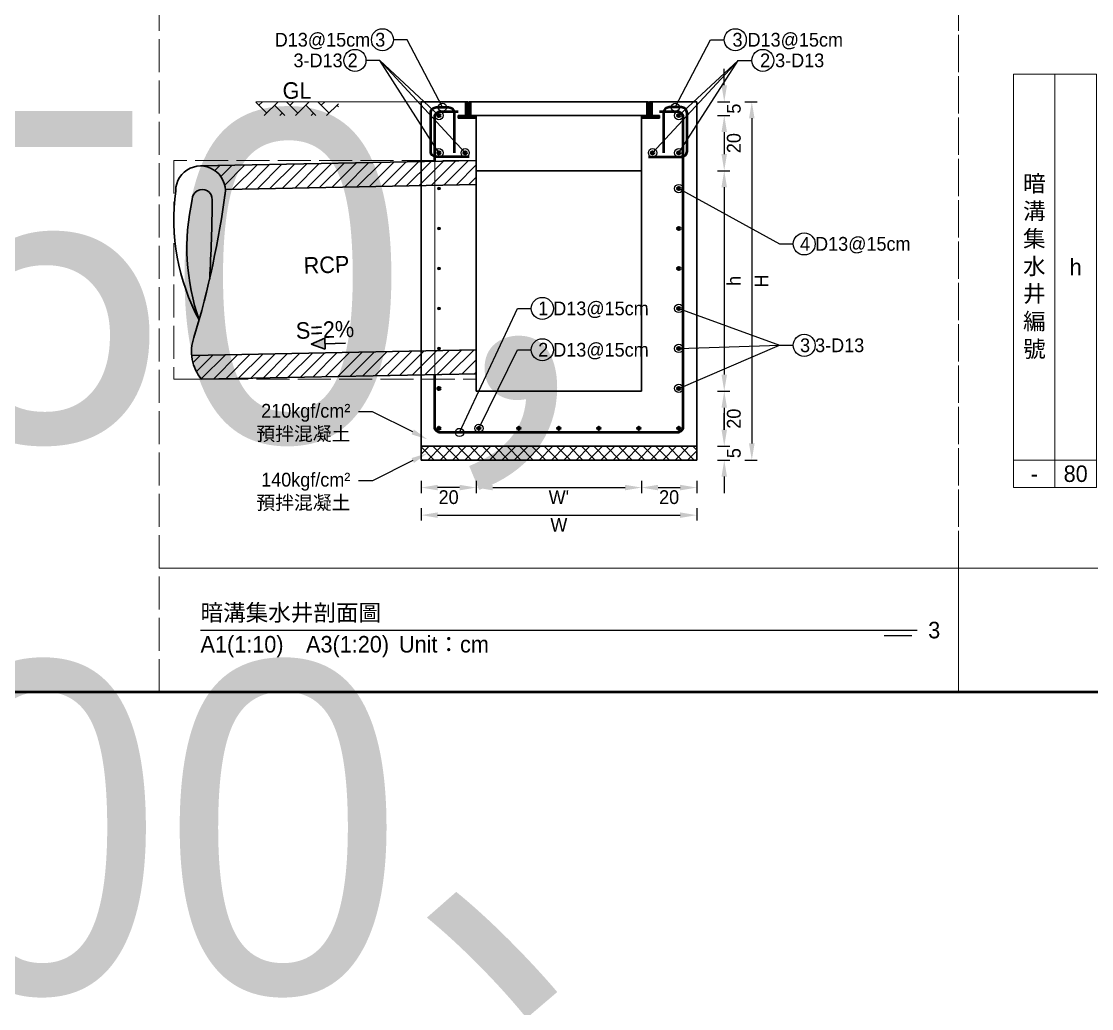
# Model space of a CAD drawing. Extents: x -7340 to 3675, y -3342 to 777.
# Drawn here: x -5630 to -5241.7, y -621.8 to -263.6 of the extents above; entities that cross this region are included whole.
import ezdxf
from ezdxf import colors
from ezdxf.entities.mleader import LeaderData, LeaderLine
from ezdxf.math import Vec2, Vec3

# ---------------------------------------------------------------- set-up
doc = ezdxf.new("R2010")
doc.units = 0
doc.header["$MEASUREMENT"] = 0
doc.linetypes.add('ACAD_ISO02W100', pattern=[15, 12, -3])
for name, color, linetype, lineweight in [('一、1.基本-圖框', 7, 'Continuous', 20), ('一、3.基本-變更', 1, 'Continuous', 50), ('二、1.繪圖-既有設施', 8, 'Continuous', 20), ('二、2.繪圖-施作項目', 181, 'Continuous', 30), ('二、3.繪圖-排水流向', 170, 'Continuous', 30), ('二、4.繪圖-設計鋪面', 40, 'Continuous', 20), ('二、5.繪圖-鋼筋', 60, 'Continuous', 50), ('二、6.繪圖-其他施作項目', 35, 'Continuous', 30)]:
    doc.layers.add(name, color=color, linetype=linetype, lineweight=lineweight)
doc.layers.add('一、4.基本-隱藏', color=9, linetype='ACAD_ISO02W100', lineweight=20, plot=False)
doc.layers.add('三、1.文字-說明文字', color=2, linetype='Continuous')
doc.layers.add('三、3.文字-註解文字', color=2, linetype='Continuous')
doc.styles.add('次圖名(詳圖)', font='MS PGothic.ttf', dxfattribs={"height": 6})
doc.styles.add('註解文字(詳圖)', font='MS PGothic.ttf', dxfattribs={"height": 5})
doc.dimstyles.new('註解文字(詳圖)', dxfattribs={"dimtxt": 5, "dimasz": 6, "dimexe": 2, "dimexo": 5, "dimgap": 1, "dimtad": 2, "dimzin": 0, "dimdsep": 46, "dimtxsty": '註解文字(詳圖)', "dimcen": 0.1, "dimclrd": 144, "dimclre": 144, "dimclrt": 256, "dimadec": 0, "dimazin": 0, "dimtfac": 1, "dimtofl": 0, "dimtmove": 0, "dimatfit": 3, "dimfxlon": 1, "dimtolj": 1, "dimtzin": 0, "dimlwd": -1, "dimlwe": -1, "dimarcsym": 1})

# ---------------------------------------------------------------- blocks, each defined once
blk = doc.blocks.new('_Small')
at = {"color": 0, "linetype": 'ByBlock', "lineweight": -2}
blk.add_circle((0, 0), 0.25, dxfattribs=at)
blk = doc.blocks.new('*D408')
at = {"layer": 'Defpoints', "color": 0, "transparency": 16777216}
for p in [(-5485, -297.75), (-5465, -297.75), (-5485, -432.75)]:
    blk.add_point(p, dxfattribs=at)
at = {"layer": '三、3.文字-註解文字', "color": 144, "transparency": 16777216}
for p, q in [((-5485, -430.25), (-5485, -434.75)), ((-5465, -430.25), (-5465, -434.75)), ((-5471, -432.75), (-5479, -432.75))]:
    blk.add_line(p, q, dxfattribs=at)
for points in [[(-5479, -431.75), (-5479, -433.75), (-5485, -432.75)], [(-5471, -431.75), (-5471, -433.75), (-5465, -432.75)]]:
    blk.add_solid(points, dxfattribs=at)
at = {"layer": '三、3.文字-註解文字', "transparency": 16777216, "insert": (-5475, -436.25), "char_height": 5, "attachment_point": 5, "style": '註解文字(詳圖)'}
blk.add_mtext('\\A1;20', dxfattribs=at)
blk = doc.blocks.new('*D409')
at = {"layer": 'Defpoints', "color": 0, "transparency": 16777216}
for p in [(-5465, -297.75), (-5405, -297.75), (-5405, -432.75)]:
    blk.add_point(p, dxfattribs=at)
at = {"layer": '三、3.文字-註解文字', "color": 144, "transparency": 16777216}
for p, q in [((-5465, -430.25), (-5465, -434.75)), ((-5405, -430.25), (-5405, -434.75)), ((-5459, -432.75), (-5411, -432.75))]:
    blk.add_line(p, q, dxfattribs=at)
for points in [[(-5459, -431.75), (-5459, -433.75), (-5465, -432.75)], [(-5411, -431.75), (-5411, -433.75), (-5405, -432.75)]]:
    blk.add_solid(points, dxfattribs=at)
at = {"layer": '三、3.文字-註解文字', "transparency": 16777216, "insert": (-5435, -436.25), "char_height": 5, "attachment_point": 5, "style": '註解文字(詳圖)'}
blk.add_mtext("\\A1;W'", dxfattribs=at)
blk = doc.blocks.new('*D410')
at = {"layer": 'Defpoints', "color": 0, "transparency": 16777216}
for p in [(-5405, -297.75), (-5385, -297.75), (-5385, -432.75)]:
    blk.add_point(p, dxfattribs=at)
at = {"layer": '三、3.文字-註解文字', "color": 144, "transparency": 16777216}
for p, q in [((-5405, -430.25), (-5405, -434.75)), ((-5385, -430.25), (-5385, -434.75)), ((-5399, -432.75), (-5391, -432.75))]:
    blk.add_line(p, q, dxfattribs=at)
for points in [[(-5399, -431.75), (-5399, -433.75), (-5405, -432.75)], [(-5391, -431.75), (-5391, -433.75), (-5385, -432.75)]]:
    blk.add_solid(points, dxfattribs=at)
at = {"layer": '三、3.文字-註解文字', "transparency": 16777216, "insert": (-5395, -436.25), "char_height": 5, "attachment_point": 5, "style": '註解文字(詳圖)'}
blk.add_mtext('\\A1;20', dxfattribs=at)
blk = doc.blocks.new('*D411')
at = {"layer": 'Defpoints', "color": 0, "transparency": 16777216}
for p in [(-5485, -422.75), (-5385, -422.75), (-5385, -442.75)]:
    blk.add_point(p, dxfattribs=at)
at = {"layer": '三、3.文字-註解文字', "color": 144, "transparency": 16777216}
for p, q in [((-5485, -440.25), (-5485, -444.75)), ((-5385, -440.25), (-5385, -444.75)), ((-5479, -442.75), (-5391, -442.75))]:
    blk.add_line(p, q, dxfattribs=at)
for points in [[(-5479, -441.75), (-5479, -443.75), (-5485, -442.75)], [(-5391, -441.75), (-5391, -443.75), (-5385, -442.75)]]:
    blk.add_solid(points, dxfattribs=at)
at = {"layer": '三、3.文字-註解文字', "transparency": 16777216, "insert": (-5435, -446.25), "char_height": 5, "attachment_point": 5, "style": '註解文字(詳圖)'}
blk.add_mtext('\\A1;W', dxfattribs=at)
blk = doc.blocks.new('*D412')
at = {"layer": 'Defpoints', "color": 0, "transparency": 16777216}
for p in [(-5405, -317.75), (-5435, -397.75), (-5375, -397.75)]:
    blk.add_point(p, dxfattribs=at)
at = {"layer": '三、3.文字-註解文字', "color": 144, "transparency": 16777216}
for p, q in [((-5377.5, -317.75), (-5373, -317.75)), ((-5375, -323.75), (-5375, -391.75)), ((-5377.5, -397.75), (-5373, -397.75))]:
    blk.add_line(p, q, dxfattribs=at)
for points in [[(-5376, -323.75), (-5374, -323.75), (-5375, -317.75)], [(-5376, -391.75), (-5374, -391.75), (-5375, -397.75)]]:
    blk.add_solid(points, dxfattribs=at)
at = {"layer": '三、3.文字-註解文字', "transparency": 16777216, "insert": (-5371.5, -357.75), "char_height": 5, "attachment_point": 5, "rotation": 90, "style": '註解文字(詳圖)'}
blk.add_mtext('\\A1;h', dxfattribs=at)
blk = doc.blocks.new('*D413')
at = {"layer": 'Defpoints', "color": 0, "transparency": 16777216}
for p in [(-5435, -397.75), (-5385, -417.75), (-5375, -417.75)]:
    blk.add_point(p, dxfattribs=at)
at = {"layer": '三、3.文字-註解文字', "color": 144, "transparency": 16777216}
for p, q in [((-5377.5, -397.75), (-5373, -397.75)), ((-5375, -403.75), (-5375, -411.75)), ((-5377.5, -417.75), (-5373, -417.75))]:
    blk.add_line(p, q, dxfattribs=at)
for points in [[(-5376, -403.75), (-5374, -403.75), (-5375, -397.75)], [(-5376, -411.75), (-5374, -411.75), (-5375, -417.75)]]:
    blk.add_solid(points, dxfattribs=at)
at = {"layer": '三、3.文字-註解文字', "transparency": 16777216, "insert": (-5371.5, -407.75), "char_height": 5, "attachment_point": 5, "rotation": 90, "style": '註解文字(詳圖)'}
blk.add_mtext('\\A1;20', dxfattribs=at)
blk = doc.blocks.new('*D414')
at = {"layer": 'Defpoints', "color": 0, "transparency": 16777216}
for p in [(-5385, -417.75), (-5385, -422.75), (-5375, -422.75)]:
    blk.add_point(p, dxfattribs=at)
at = {"layer": '三、3.文字-註解文字', "color": 144, "transparency": 16777216}
for p, q in [((-5375, -411.75), (-5375, -405.75)), ((-5377.5, -417.75), (-5373, -417.75)), ((-5377.5, -422.75), (-5373, -422.75)), ((-5375, -428.75), (-5375, -434.75))]:
    blk.add_line(p, q, dxfattribs=at)
for points in [[(-5376, -411.75), (-5374, -411.75), (-5375, -417.75)], [(-5376, -428.75), (-5374, -428.75), (-5375, -422.75)]]:
    blk.add_solid(points, dxfattribs=at)
at = {"layer": '三、3.文字-註解文字', "transparency": 16777216, "insert": (-5371.5, -420.25), "char_height": 5, "attachment_point": 5, "rotation": 90, "style": '註解文字(詳圖)'}
blk.add_mtext('\\A1;5', dxfattribs=at)
blk = doc.blocks.new('*D415')
at = {"layer": 'Defpoints', "color": 0, "transparency": 16777216}
for p in [(-5385, -292.75), (-5385, -422.75), (-5365, -422.75)]:
    blk.add_point(p, dxfattribs=at)
at = {"layer": '三、3.文字-註解文字', "color": 144, "transparency": 16777216}
for p, q in [((-5367.5, -292.75), (-5363, -292.75)), ((-5365, -298.75), (-5365, -416.75)), ((-5367.5, -422.75), (-5363, -422.75))]:
    blk.add_line(p, q, dxfattribs=at)
for points in [[(-5366, -298.75), (-5364, -298.75), (-5365, -292.75)], [(-5366, -416.75), (-5364, -416.75), (-5365, -422.75)]]:
    blk.add_solid(points, dxfattribs=at)
at = {"layer": '三、3.文字-註解文字', "transparency": 16777216, "insert": (-5361.5, -357.75), "char_height": 5, "attachment_point": 5, "rotation": 90, "style": '註解文字(詳圖)'}
blk.add_mtext('\\A1;H', dxfattribs=at)
blk = doc.blocks.new('*D416')
at = {"layer": 'Defpoints', "color": 0, "transparency": 16777216}
for p in [(-5385, -292.75), (-5385, -297.75), (-5375, -297.75)]:
    blk.add_point(p, dxfattribs=at)
at = {"layer": '三、3.文字-註解文字', "color": 144, "transparency": 16777216}
for p, q in [((-5375, -286.75), (-5375, -280.75)), ((-5377.5, -292.75), (-5373, -292.75)), ((-5377.5, -297.75), (-5373, -297.75)), ((-5375, -303.75), (-5375, -309.75))]:
    blk.add_line(p, q, dxfattribs=at)
for points in [[(-5376, -286.75), (-5374, -286.75), (-5375, -292.75)], [(-5376, -303.75), (-5374, -303.75), (-5375, -297.75)]]:
    blk.add_solid(points, dxfattribs=at)
at = {"layer": '三、3.文字-註解文字', "transparency": 16777216, "insert": (-5371.5, -295.25), "char_height": 5, "attachment_point": 5, "rotation": 90, "style": '註解文字(詳圖)'}
blk.add_mtext('\\A1;5', dxfattribs=at)
blk = doc.blocks.new('*D417')
at = {"layer": 'Defpoints', "color": 0, "transparency": 16777216}
for p in [(-5385, -297.75), (-5385, -317.75), (-5375, -317.75)]:
    blk.add_point(p, dxfattribs=at)
at = {"layer": '三、3.文字-註解文字', "color": 144, "transparency": 16777216}
for p, q in [((-5377.5, -297.75), (-5373, -297.75)), ((-5375, -303.75), (-5375, -311.75)), ((-5377.5, -317.75), (-5373, -317.75))]:
    blk.add_line(p, q, dxfattribs=at)
for points in [[(-5376, -303.75), (-5374, -303.75), (-5375, -297.75)], [(-5376, -311.75), (-5374, -311.75), (-5375, -317.75)]]:
    blk.add_solid(points, dxfattribs=at)
at = {"layer": '三、3.文字-註解文字', "transparency": 16777216, "insert": (-5371.5, -307.75), "char_height": 5, "attachment_point": 5, "rotation": 90, "style": '註解文字(詳圖)'}
blk.add_mtext('\\A1;20', dxfattribs=at)
blk = doc.blocks.new('排水流向')
at = {"layer": '二、3.繪圖-排水流向'}
h = blk.add_hatch(color=256, dxfattribs=at)
h.dxf.hatch_style = 1
h.paths.add_polyline_path([(0, 1), (0, -1), (2.5, 0)])
for points in [[(-3.75, 0), (0, 0)], [(0, 1), (0, -1)], [(2.5, 0), (0, 1)], [(2.5, 0), (0, -1)]]:
    blk.add_lwpolyline(points, dxfattribs=at)

msp = doc.modelspace()

# ---------------------------------------------------------------- hatches: boundary and pattern name
at = {"layer": '二、1.繪圖-既有設施'}
h = msp.add_hatch(color=256, dxfattribs=at)
h.dxf.hatch_style = 1
h.paths.add_polyline_path([(-5478, -324.25, 1), (-5479, -324.25, 1)])
h = msp.add_hatch(color=256, dxfattribs=at)
h.dxf.hatch_style = 1
h.paths.add_polyline_path([(-5478, -338.75, 1), (-5479, -338.75, 1)])
h = msp.add_hatch(color=256, dxfattribs=at)
h.dxf.hatch_style = 1
h.paths.add_polyline_path([(-5478, -353.25, 1), (-5479, -353.25, 1)])
h = msp.add_hatch(color=256, dxfattribs=at)
h.dxf.hatch_style = 1
h.paths.add_polyline_path([(-5478, -367.75, 1), (-5479, -367.75, 1)])
h = msp.add_hatch(color=256, dxfattribs=at)
h.dxf.hatch_style = 1
h.paths.add_polyline_path([(-5478, -382.25, 1), (-5479, -382.25, 1)])
at = {"layer": '二、2.繪圖-施作項目'}
h = msp.add_hatch(dxfattribs=at)
h.set_pattern_fill('ANSI37', color=256)
h.set_pattern_definition([(45, (-6794.7632, -886.2784), (-2.245064, 2.245064), []), (135, (-6794.7632, -886.2784), (-2.245064, -2.245064), [])])
h.paths.add_polyline_path([(-5385, -422.75), (-5385, -417.75), (-5485, -417.75), (-5485, -422.75)])
at = {"layer": '二、4.繪圖-設計鋪面'}
h = msp.add_hatch(dxfattribs=at)
h.set_pattern_fill('AR-HBONE', color=256)
h.set_pattern_definition([(45, (-4865, -22.5), (0, 5.656854), [12, -4]), (135, (-4862.1716, -19.6716), (4e-16, 5.656854), [12, -4])])
h.paths.add_polyline_path([(-5515, -292.75), (-5545, -292.75), (-5545, -297.75), (-5515, -297.75)])
at = {"layer": '二、5.繪圖-鋼筋'}
h = msp.add_hatch(color=256, dxfattribs=at)
h.dxf.hatch_style = 1
h.paths.add_polyline_path([(-5478, -297.75, 1), (-5479, -297.75, 1)])
h = msp.add_hatch(color=256, dxfattribs=at)
h.dxf.hatch_style = 1
h.paths.add_polyline_path([(-5391, -297.75, 1), (-5392, -297.75, 1)])
h = msp.add_hatch(color=256, dxfattribs=at)
h.dxf.hatch_style = 1
h.paths.add_polyline_path([(-5478, -311.25, 1), (-5479, -311.25, 1)])
h = msp.add_hatch(color=256, dxfattribs=at)
h.dxf.hatch_style = 1
h.paths.add_polyline_path([(-5468.5, -311.25, 1), (-5469.5, -311.25, 1)])
h = msp.add_hatch(color=256, dxfattribs=at)
h.dxf.hatch_style = 1
h.paths.add_polyline_path([(-5400.5, -311.25, 1), (-5401.5, -311.25, 1)])
h = msp.add_hatch(color=256, dxfattribs=at)
h.dxf.hatch_style = 1
h.paths.add_polyline_path([(-5391, -311.25, 1), (-5392, -311.25, 1)])
h = msp.add_hatch(color=256, dxfattribs=at)
h.dxf.hatch_style = 1
h.paths.add_polyline_path([(-5391, -324.25, 1), (-5392, -324.25, 1)])
h = msp.add_hatch(color=256, dxfattribs=at)
h.dxf.hatch_style = 1
h.paths.add_polyline_path([(-5391, -338.75, 1), (-5392, -338.75, 1)])
h = msp.add_hatch(color=256, dxfattribs=at)
h.dxf.hatch_style = 1
h.paths.add_polyline_path([(-5391, -353.25, 1), (-5392, -353.25, 1)])
h = msp.add_hatch(color=256, dxfattribs=at)
h.dxf.hatch_style = 1
h.paths.add_polyline_path([(-5391, -367.75, 1), (-5392, -367.75, 1)])
h = msp.add_hatch(color=256, dxfattribs=at)
h.dxf.hatch_style = 1
h.paths.add_polyline_path([(-5391, -382.25, 1), (-5392, -382.25, 1)])
h = msp.add_hatch(color=256, dxfattribs=at)
h.dxf.hatch_style = 1
h.paths.add_polyline_path([(-5478, -396.75, 1), (-5479, -396.75, 1)])
h = msp.add_hatch(color=256, dxfattribs=at)
h.dxf.hatch_style = 1
h.paths.add_polyline_path([(-5391, -396.75, 1), (-5392, -396.75, 1)])
h = msp.add_hatch(color=256, dxfattribs=at)
h.dxf.hatch_style = 1
h.paths.add_polyline_path([(-5478, -411.25, 1), (-5479, -411.25, 1)])
h = msp.add_hatch(color=256, dxfattribs=at)
h.dxf.hatch_style = 1
h.paths.add_polyline_path([(-5463.5, -411.25, 1), (-5464.5, -411.25, 1)])
h = msp.add_hatch(color=256, dxfattribs=at)
h.dxf.hatch_style = 1
h.paths.add_polyline_path([(-5449, -411.25, 1), (-5450, -411.25, 1)])
h = msp.add_hatch(color=256, dxfattribs=at)
h.dxf.hatch_style = 1
h.paths.add_polyline_path([(-5434.5, -411.25, 1), (-5435.5, -411.25, 1)])
h = msp.add_hatch(color=256, dxfattribs=at)
h.dxf.hatch_style = 1
h.paths.add_polyline_path([(-5420, -411.25, 1), (-5421, -411.25, 1)])
h = msp.add_hatch(color=256, dxfattribs=at)
h.dxf.hatch_style = 1
h.paths.add_polyline_path([(-5405.5, -411.25, 1), (-5406.5, -411.25, 1)])
h = msp.add_hatch(color=256, dxfattribs=at)
h.dxf.hatch_style = 1
h.paths.add_polyline_path([(-5391, -411.25, 1), (-5392, -411.25, 1)])
at = {"layer": '二、6.繪圖-其他施作項目'}
h = msp.add_hatch(dxfattribs=at)
h.set_pattern_fill('ANSI31', color=256, scale=0.1)
h.set_pattern_definition([(45, (-4240.16578, -1288.21255), (-0.2245064, 0.2245064), [])])
h.paths.add_polyline_path([(-5468, -292.75), (-5468.9, -292.75), (-5468.9, -297.75), (-5471.5, -297.75), (-5471.5, -298.65), (-5465, -298.65), (-5465, -297.75), (-5468, -297.75)])
h.paths.add_polyline_path([(-5402, -297.75), (-5405, -297.75), (-5405, -298.65), (-5398.5, -298.65), (-5398.5, -297.75), (-5401.1, -297.75), (-5401.1, -292.75), (-5402, -292.75)])
h = msp.add_hatch(dxfattribs=at)
h.set_pattern_fill('ANSI31', color=256, scale=25)
h.set_pattern_definition([(45, (-8983.3087, -1787.8046), (-2.2097087, 2.2097087), [])])
h.paths.add_polyline_path([(-5465, -314.036), (-5565, -316.036, -0.3982556), (-5555.998, -324.558), (-5465, -322.738)])
h.paths.add_polyline_path([(-5465, -382.75), (-5568.228, -384.815, 0.1552766), (-5564.618, -393.432), (-5465, -391.452)])

# ---------------------------------------------------------------- linework, layer by layer
at = {"layer": '一、1.基本-圖框'}
for points in [[(-5270, -422.75), (-5255, -422.75), (-5255, -282.75), (-5270, -282.75)], [(-5255, -422.75), (-5240, -422.75), (-5240, -282.75), (-5255, -282.75)], [(-5270, -422.75), (-5255, -422.75), (-5255, -432.75), (-5270, -432.75)], [(-5255, -422.75), (-5240, -422.75), (-5240, -432.75), (-5255, -432.75)]]:
    msp.add_lwpolyline(points, close=True, dxfattribs=at)
at = {"layer": '一、3.基本-變更'}
msp.add_lwpolyline([(-7340, 0), (-3920, 0), (-3920, -507), (-7340, -507)], close=True, dxfattribs=at)
at = {"layer": '一、4.基本-隱藏'}
for points in [[(-5580, 0), (-4800, 0), (-4800, -507), (-5580, -507)], [(-5580, -253.5), (-5290, -253.5), (-5290, -462), (-5580, -462)], [(-5290, -253.5), (-4990, -253.5), (-4990, -462), (-5290, -462)], [(-5465, -314.036), (-5574.704, -314.036), (-5574.704, -393.432), (-5465, -393.432)], [(-5580, -462), (-5290, -462), (-5290, -507), (-5580, -507)], [(-5290, -462), (-4990, -462), (-4990, -507), (-5290, -507)]]:
    msp.add_lwpolyline(points, close=True, dxfattribs=at)
msp.add_lwpolyline([(-5580, -507), (-4800, -507)], dxfattribs=at)
at = {"layer": '三、3.文字-註解文字'}
for points in [[(-5565, -484.5), (-5305, -484.5)], [(-5307, -486.5), (-5317, -486.5)]]:
    msp.add_lwpolyline(points, dxfattribs=at)
for centre in [(-5499, -270.25), (-5371, -270.25), (-5509, -277.75), (-5361, -277.75), (-5346, -344.312), (-5441, -367.75), (-5441, -382.75), (-5346, -381.125)]:
    msp.add_circle(centre, 4, dxfattribs=at)
at = {"layer": '二、1.繪圖-既有設施'}
msp.add_lwpolyline([(-5480, -391.75), (-5480, -314.336)], dxfattribs=at)
for centre in [(-5478.5, -324.25), (-5478.5, -338.75), (-5478.5, -353.25), (-5478.5, -367.75), (-5478.5, -382.25)]:
    msp.add_circle(centre, 0.5, dxfattribs=at)
at = {"layer": '二、2.繪圖-施作項目'}
for points in [[(-5485, -292.75), (-5468.9, -292.75)], [(-5485, -292.75), (-5485, -422.75)], [(-5401.1, -292.75), (-5385, -292.75)], [(-5385, -292.75), (-5385, -422.75)], [(-5468, -297.75), (-5465, -297.75)], [(-5465, -297.75), (-5465, -397.75)], [(-5405, -297.75), (-5405, -397.75)], [(-5465, -397.75), (-5405, -397.75)], [(-5485, -417.75), (-5385, -417.75)], [(-5485, -422.75), (-5385, -422.75)]]:
    msp.add_lwpolyline(points, dxfattribs=at)
at = {"layer": '二、4.繪圖-設計鋪面'}
msp.add_lwpolyline([(-5485, -292.75), (-5545, -292.75)], dxfattribs=at)
at = {"layer": '二、5.繪圖-鋼筋'}
for points in [[(-5467.5, -312.75), (-5479.5, -312.75, -0.4142136), (-5481.5, -310.75), (-5481.5, -296.75, -0.4142136), (-5479.5, -294.75), (-5475, -294.75, -0.4142136), (-5473, -296.75), (-5473, -311.25)], [(-5402.5, -312.75), (-5390.5, -312.75, 0.4142136), (-5388.5, -310.75), (-5388.5, -296.75, 0.4142136), (-5390.5, -294.75), (-5395, -294.75, 0.4142136), (-5397, -296.75), (-5397, -311.25)], [(-5398.5, -296.25), (-5392, -296.25, -0.4142136), (-5390, -298.25), (-5390, -410.75, -0.4142136), (-5392, -412.75), (-5478, -412.75, -0.4142136), (-5480, -410.75), (-5480, -391.75)], [(-5480, -314.336), (-5480, -298.25, -0.4142136), (-5478, -296.25), (-5471.5, -296.25)]]:
    msp.add_lwpolyline(points, format="xyb", dxfattribs=at)
for centre in [(-5478.5, -297.75), (-5391.5, -297.75), (-5478.5, -311.25), (-5469, -311.25), (-5401, -311.25), (-5391.5, -311.25), (-5391.5, -324.25), (-5391.5, -338.75), (-5391.5, -353.25), (-5391.5, -367.75), (-5391.5, -382.25), (-5478.5, -396.75), (-5391.5, -396.75), (-5478.5, -411.25), (-5464, -411.25), (-5449.5, -411.25), (-5435, -411.25), (-5420.5, -411.25), (-5406, -411.25), (-5391.5, -411.25)]:
    msp.add_circle(centre, 0.5, dxfattribs=at)
at = {"layer": '二、6.繪圖-其他施作項目'}
for points in [[(-5471.5, -297.75), (-5468.9, -297.75), (-5468.9, -292.75), (-5468, -292.75), (-5468, -297.75), (-5465, -297.75), (-5465, -298.65), (-5471.5, -298.65)], [(-5401.1, -292.75), (-5402, -292.75), (-5402, -297.75), (-5405, -297.75), (-5405, -298.65), (-5398.5, -298.65), (-5398.5, -297.75), (-5401.1, -297.75)]]:
    msp.add_lwpolyline(points, close=True, dxfattribs=at)
for points in [[(-5467.5, -292.75), (-5467.5, -297.75)], [(-5467.5, -292.75), (-5402.5, -292.75)], [(-5466.9, -292.75), (-5466.9, -297.75)], [(-5403.1, -292.75), (-5403.1, -297.75)], [(-5402.5, -292.75), (-5402.5, -297.75)], [(-5467.5, -297.75), (-5402.5, -297.75)], [(-5565, -316.036), (-5465, -314.036)], [(-5465, -317.75), (-5405, -317.75)], [(-5555.998, -324.558), (-5465, -322.738)], [(-5568.228, -384.815), (-5465, -382.75)], [(-5564.618, -393.432), (-5465, -391.452)]]:
    msp.add_lwpolyline(points, dxfattribs=at)
for points in [[(-5565.522, -371.871, -0.1578495), (-5574.015, -325.052, -1.1409026), (-5556.294, -327.394)], [(-5565.489, -371.932, -0.1399452), (-5568.02, -328.22, -1.0112817), (-5560.748, -328.301, -0.0106152), (-5561.686, -357.15)], [(-5555.985, -325.052, -0.0416835), (-5567.391, -378.267, 0.2681724), (-5564.618, -393.432, 0.2681724)]]:
    msp.add_lwpolyline(points, format="xyb", dxfattribs=at)

# ---------------------------------------------------------------- block references
at = {"xscale": 2, "yscale": 2, "zscale": 2, "rotation": 182}
msp.add_blockref('排水流向', (-5519.854, -380.572), dxfattribs=at)

# ---------------------------------------------------------------- texts
at = {"layer": '一、1.基本-圖框', "char_height": 6, "attachment_point": 5, "style": '註解文字(詳圖)'}
for s, insert in [('暗溝集水井{\\fMS PGothic|b0|i0|c128|p34;編號}', (-5262.5, -352.75)), ('{\\fMS PGothic|b0|i0|c128|p34;h}', (-5247.5, -352.75))]:
    msp.add_mtext_dynamic_manual_height_columns(s, width=12.98354, gutter_width=30, heights=[0], dxfattribs=dict(at, insert=insert))
at = {"layer": '一、4.基本-隱藏', "insert": (-5630, -657), "char_height": 120, "attachment_point": 5, "style": '次圖名(詳圖)'}
msp.add_mtext_dynamic_manual_height_columns("{\\fMS PGothic|b0|i0|c128|p34;W'=50，h=100、80、60、40}", width=698.49542, gutter_width=30, heights=[0], dxfattribs=at)
at = {"layer": '三、1.文字-說明文字', "linetype": 'ACAD_ISO02W100', "ltscale": 0.25, "insert": (-5519.313, -351.952), "char_height": 6, "attachment_point": 5, "rotation": 2, "style": '次圖名(詳圖)'}
msp.add_mtext_dynamic_manual_height_columns('{\\fMS PGothic|b0|i0|c128|p34;RCP}', width=11.08004, gutter_width=30, heights=[0], dxfattribs=at)
at = {"layer": '三、3.文字-註解文字', "char_height": 6}
for s, width, gutter_width, insert, attachment_point, style in [('80', 9.06048, 30, (-5247.5, -427.75), 5, '註解文字(詳圖)'), ('-', 9.06048, 30, (-5262.5, -427.75), 5, '註解文字(詳圖)'), ('{\\fMS PGothic|b0|i0|c128|p34;暗溝}集水井{\\fMS PGothic|b0|i0|c128|p34;剖面圖}', 134.12151, 15, (-5565, -478.5), 4, '次圖名(詳圖)'), ('3', 3, 15, (-5301, -484.5), 4, '次圖名(詳圖)'), ('A1(1:10)\u3000A3(1:20){\\fMS PGothic|b0|i0|c128|p34;^IUnit：cm}', 136.03259, 15, (-5565, -490.5), 4, '次圖名(詳圖)')]:
    msp.add_mtext_dynamic_manual_height_columns(s, width=width, gutter_width=gutter_width, heights=[0], dxfattribs=dict(at, insert=insert, attachment_point=attachment_point, style=style))
at = {"layer": '二、3.繪圖-排水流向', "insert": (-5519.857, -375.502), "char_height": 6, "attachment_point": 5, "rotation": 2, "style": '註解文字(詳圖)'}
msp.add_mtext_dynamic_manual_height_columns('{\\fMS PGothic|b0|i0|c128|p34;S=2%}', width=10.17412, gutter_width=30, heights=[0], dxfattribs=at)
at = {"layer": '二、4.繪圖-設計鋪面', "insert": (-5530, -291.75), "char_height": 6, "attachment_point": 8, "style": '註解文字(詳圖)'}
msp.add_mtext_dynamic_manual_height_columns('{\\fMS PGothic|b0|i0|c128|p34;GL}', width=10.17412, gutter_width=30, heights=[0], dxfattribs=at)

# ---------------------------------------------------------------- dimensions: what is measured, and where the dimension line sits
at = {"layer": '三、3.文字-註解文字'}
for base, p1, p2, text, picture, middle in [((-5375, -297.75), (-5385, -292.75), (-5385, -297.75), '5', '*D416', (-5371.5, -295.25)), ((-5365, -422.75), (-5385, -292.75), (-5385, -422.75), 'H', '*D415', (-5361.5, -357.75)), ((-5375, -317.75), (-5385, -297.75), (-5385, -317.75), '20', '*D417', (-5371.5, -307.75)), ((-5375, -397.75), (-5405, -317.75), (-5435, -397.75), 'h', '*D412', (-5371.5, -357.75)), ((-5375, -417.75), (-5435, -397.75), (-5385, -417.75), '20', '*D413', (-5371.5, -407.75)), ((-5375, -422.75), (-5385, -417.75), (-5385, -422.75), '5', '*D414', (-5371.5, -420.25))]:
    dim = msp.add_linear_dim(base=base, p1=p1, p2=p2, angle=90, text=text, dimstyle='註解文字(詳圖)', dxfattribs=at)
    dim.commit()
    dim.dimension.update_dxf_attribs({"geometry": picture, "text_midpoint": middle})
for base, p1, p2, text, picture, middle in [((-5485, -432.75), (-5465, -297.75), (-5485, -297.75), '20', '*D408', (-5475, -436.25)), ((-5405, -432.75), (-5465, -297.75), (-5405, -297.75), "W'", '*D409', (-5435, -436.25)), ((-5385, -432.75), (-5405, -297.75), (-5385, -297.75), '20', '*D410', (-5395, -436.25)), ((-5385, -442.75), (-5485, -422.75), (-5385, -422.75), 'W', '*D411', (-5435, -446.25))]:
    dim = msp.add_linear_dim(base=base, p1=p1, p2=p2, text=text, dimstyle='註解文字(詳圖)', dxfattribs=at)
    dim.commit()
    dim.dimension.update_dxf_attribs({"geometry": picture, "text_midpoint": middle})

# ---------------------------------------------------------------- leaders
ml = msp.add_multileader_mtext('Standard', dxfattribs=at)
ml.set_content('{\\fMS PGothic|b0|i0|c128|p34;D13}@15cm{\\fMS PGothic|b0|i0|c128|p34; }3', color=256, style='註解文字(詳圖)')
ml.set_leader_properties(color=144, linetype='ByLayer', lineweight=-1)
ml.set_arrow_properties(name='SMALL')
ml.build(insert=Vec2(0, 0))
ml.multileader.update_dxf_attribs({"dogleg_length": 5, "arrow_head_size": 6})
ctx = ml.context
ctx.base_point, ctx.char_height, ctx.arrow_head_size, ctx.landing_gap_size, ctx.plane_origin = Vec3(-5539.097, -270.25), 5, 6, 3, Vec3(-5588.932, -318.085)
ctx.text_align_type = 2
notes = []
notes.append((ctx, [(1, (1, 1, 0), (-5490, -270.25), (-1, 0), 5, [(0, [(-5477.25, -294.75)], 0, [])])]))
ctx.mtext.insert, ctx.mtext.alignment, ctx.mtext.flow_direction = Vec3(-5498, -267.736), 3, 5
ml = msp.add_multileader_mtext('Standard', dxfattribs=at)
ml.set_content('3{\\fMS PGothic|b0|i0|c128|p34; D13@15cm}', color=256, style='註解文字(詳圖)')
ml.set_leader_properties(color=144, linetype='ByLayer', lineweight=-1)
ml.set_arrow_properties(name='SMALL')
ml.build(insert=Vec2(0, 0))
ml.multileader.update_dxf_attribs({"dogleg_length": 5, "arrow_head_size": 6})
ctx = ml.context
ctx.base_point, ctx.char_height, ctx.arrow_head_size, ctx.landing_gap_size, ctx.plane_origin = Vec3(-5375, -270.25), 5, 6, 3, Vec3(-5417.625, -318.085)
notes.append((ctx, [(0, (1, 1, 0), (-5380, -270.25), (1, 0), 5, [(0, [(-5392.75, -294.75)], 0, [])])]))
ctx.mtext.insert, ctx.mtext.flow_direction = Vec3(-5372, -267.736), 5
ml = msp.add_multileader_mtext('Standard', dxfattribs=at)
ml.set_content('3-{\\fMS PGothic|b0|i0|c128|p34;D13 2}', color=256, style='註解文字(詳圖)')
ml.set_leader_properties(color=144, linetype='ByLayer', lineweight=-1)
ml.set_arrow_properties(name='SMALL')
ml.build(insert=Vec2(0, 0))
ml.multileader.update_dxf_attribs({"dogleg_length": 5, "arrow_head_size": 6})
ctx = ml.context
ctx.base_point, ctx.char_height, ctx.arrow_head_size, ctx.landing_gap_size, ctx.plane_origin = Vec3(-5535.375, -277.75), 5, 6, 3, Vec3(-5598.932, -325.585)
ctx.text_align_type = 2
notes.append((ctx, [(1, (1, 1, 0), (-5500, -277.75), (-1, 0), 5, [(0, [(-5478.5, -297.75)], 0, [])])]))
ctx.mtext.insert, ctx.mtext.alignment, ctx.mtext.flow_direction = Vec3(-5508, -275.236), 3, 5
ml = msp.add_multileader_mtext('Standard', dxfattribs=at)
ml.set_content('{\\fMS PGothic|b0|i0|c128|p34; }', color=256, style='註解文字(詳圖)')
ml.set_leader_properties(color=144, linetype='ByLayer', lineweight=-1)
ml.set_arrow_properties(name='SMALL')
ml.build(insert=Vec2(0, 0))
ml.multileader.update_dxf_attribs({"dogleg_length": 5, "arrow_head_size": 6})
ctx = ml.context
ctx.base_point, ctx.char_height, ctx.arrow_head_size, ctx.landing_gap_size, ctx.plane_origin = Vec3(-5513.216, -277.75), 5, 6, 3, Vec3(-5600.235, -333.068)
ctx.text_align_type = 2
notes.append((ctx, [(1, (1, 1, 0), (-5500, -277.75), (-1, 0), 5, [(0, [(-5469, -311.25)], 0, [])])]))
ctx.mtext.insert, ctx.mtext.alignment, ctx.mtext.flow_direction = Vec3(-5508, -275.25), 3, 5
ml = msp.add_multileader_mtext('Standard', dxfattribs=at)
ml.set_content('{\\fMS PGothic|b0|i0|c128|p34; }', color=256, style='註解文字(詳圖)')
ml.set_leader_properties(color=144, linetype='ByLayer', lineweight=-1)
ml.set_arrow_properties(name='SMALL')
ml.build(insert=Vec2(0, 0))
ml.multileader.update_dxf_attribs({"dogleg_length": 5, "arrow_head_size": 6})
ctx = ml.context
ctx.base_point, ctx.char_height, ctx.arrow_head_size, ctx.landing_gap_size, ctx.plane_origin = Vec3(-5513.216, -277.75), 5, 6, 3, Vec3(-5605.173, -336.461)
ctx.text_align_type = 2
notes.append((ctx, [(1, (1, 1, 0), (-5500, -277.75), (-1, 0), 5, [(0, [(-5478.5, -311.25)], 0, [])])]))
ctx.mtext.insert, ctx.mtext.alignment, ctx.mtext.flow_direction = Vec3(-5508, -275.25), 3, 5
ml = msp.add_multileader_mtext('Standard', dxfattribs=at)
ml.set_content('{\\fMS PGothic|b0|i0|c128|p34; }', color=256, style='註解文字(詳圖)')
ml.set_leader_properties(color=144, linetype='ByLayer', lineweight=-1)
ml.set_arrow_properties(name='SMALL')
ml.build(insert=Vec2(0, 0))
ml.multileader.update_dxf_attribs({"dogleg_length": 5, "arrow_head_size": 6})
ctx = ml.context
ctx.base_point, ctx.char_height, ctx.arrow_head_size, ctx.landing_gap_size, ctx.plane_origin = Vec3(-5365, -277.75), 5, 6, 3, Vec3(-5393.625, -325.585)
notes.append((ctx, [(0, (1, 1, 0), (-5370, -277.75), (1, 0), 5, [(0, [(-5401, -311.25)], 0, [])])]))
ctx.mtext.insert, ctx.mtext.flow_direction = Vec3(-5362, -275.25), 5
ml = msp.add_multileader_mtext('Standard', dxfattribs=at)
ml.set_content('2{\\fMS PGothic|b0|i0|c128|p34; }3-D13', color=256, style='註解文字(詳圖)')
ml.set_leader_properties(color=144, linetype='ByLayer', lineweight=-1)
ml.set_arrow_properties(name='SMALL')
ml.build(insert=Vec2(0, 0))
ml.multileader.update_dxf_attribs({"dogleg_length": 5, "arrow_head_size": 6})
ctx = ml.context
ctx.base_point, ctx.char_height, ctx.arrow_head_size, ctx.landing_gap_size, ctx.plane_origin = Vec3(-5365, -277.75), 5, 6, 3, Vec3(-5407.625, -325.585)
notes.append((ctx, [(0, (1, 1, 0), (-5370, -277.75), (1, 0), 5, [(0, [(-5391.5, -297.75)], 0, [])])]))
ctx.mtext.insert, ctx.mtext.flow_direction = Vec3(-5362, -275.236), 5
ml = msp.add_multileader_mtext('Standard', dxfattribs=at)
ml.set_content('{\\fMS PGothic|b0|i0|c128|p34; }', color=256, style='註解文字(詳圖)')
ml.set_leader_properties(color=144, linetype='ByLayer', lineweight=-1)
ml.set_arrow_properties(name='SMALL')
ml.build(insert=Vec2(0, 0))
ml.multileader.update_dxf_attribs({"dogleg_length": 5, "arrow_head_size": 6})
ctx = ml.context
ctx.base_point, ctx.char_height, ctx.arrow_head_size, ctx.landing_gap_size, ctx.plane_origin = Vec3(-5365, -277.75), 5, 6, 3, Vec3(-5391.773, -329.689)
notes.append((ctx, [(0, (1, 1, 0), (-5370, -277.75), (1, 0), 5, [(0, [(-5391.5, -311.25)], 0, [])])]))
ctx.mtext.insert, ctx.mtext.flow_direction = Vec3(-5362, -275.25), 5
ml = msp.add_multileader_mtext('Standard', dxfattribs=at)
ml.set_content('4{\\fMS PGothic|b0|i0|c128|p34; D13@15cm}', color=256, style='註解文字(詳圖)')
ml.set_leader_properties(color=144, linetype='ByLayer', lineweight=-1)
ml.set_arrow_properties(name='SMALL')
ml.build(insert=Vec2(0, 0))
ml.multileader.update_dxf_attribs({"dogleg_length": 5, "arrow_head_size": 6})
ctx = ml.context
ctx.base_point, ctx.char_height, ctx.arrow_head_size, ctx.landing_gap_size, ctx.plane_origin = Vec3(-5350, -344.312), 5, 6, 2.5, Vec3(-5392.625, -392.147)
notes.append((ctx, [(0, (1, 1, 0), (-5355, -344.312), (1, 0), 5, [(0, [(-5391.5, -324.25)], 0, [])])]))
ctx.mtext.insert, ctx.mtext.flow_direction = Vec3(-5347.5, -341.798), 5
ml = msp.add_multileader_mtext('Standard', dxfattribs=at)
ml.set_content('1{\\fMS PGothic|b0|i0|c128|p34; D13@15cm}', color=256, style='註解文字(詳圖)')
ml.set_leader_properties(color=144, linetype='ByLayer', lineweight=-1)
ml.set_arrow_properties(name='SMALL')
ml.build(insert=Vec2(0, 0))
ml.multileader.update_dxf_attribs({"dogleg_length": 5, "arrow_head_size": 6})
ctx = ml.context
ctx.base_point, ctx.char_height, ctx.arrow_head_size, ctx.landing_gap_size, ctx.plane_origin = Vec3(-5445, -367.75), 5, 6, 2.5, Vec3(-5487.625, -415.585)
notes.append((ctx, [(0, (1, 1, 0), (-5450, -367.75), (1, 0), 5, [(0, [(-5471.031, -412.75)], 0, [])])]))
ctx.mtext.insert, ctx.mtext.flow_direction = Vec3(-5442.5, -365.236), 5
ml = msp.add_multileader_mtext('Standard', dxfattribs=at)
ml.set_content('{\\fMS PGothic|b0|i0|c128|p34; }', color=256, style='註解文字(詳圖)')
ml.set_leader_properties(color=144, linetype='ByLayer', lineweight=-1)
ml.set_arrow_properties(name='SMALL')
ml.build(insert=Vec2(0, 0))
ml.multileader.update_dxf_attribs({"dogleg_length": 5, "arrow_head_size": 6})
ctx = ml.context
ctx.base_point, ctx.char_height, ctx.arrow_head_size, ctx.landing_gap_size, ctx.plane_origin = Vec3(-5350, -381.125), 5, 6, 2.5, Vec3(-5381.425, -428.96)
notes.append((ctx, [(0, (1, 1, 0), (-5355, -381.125), (1, 0), 5, [(0, [(-5391.5, -367.75)], 0, [])])]))
ctx.mtext.insert, ctx.mtext.flow_direction = Vec3(-5347.5, -378.625), 5
ml = msp.add_multileader_mtext('Standard', dxfattribs=at)
ml.set_content('2{\\fMS PGothic|b0|i0|c128|p34; D13@15cm}', color=256, style='註解文字(詳圖)')
ml.set_leader_properties(color=144, linetype='ByLayer', lineweight=-1)
ml.set_arrow_properties(name='SMALL')
ml.build(insert=Vec2(0, 0))
ml.multileader.update_dxf_attribs({"dogleg_length": 5, "arrow_head_size": 6})
ctx = ml.context
ctx.base_point, ctx.char_height, ctx.arrow_head_size, ctx.landing_gap_size, ctx.plane_origin = Vec3(-5445, -382.75), 5, 6, 2.5, Vec3(-5487.625, -430.585)
notes.append((ctx, [(0, (1, 1, 0), (-5450, -382.75), (1, 0), 5, [(0, [(-5464, -411.25)], 0, [])])]))
ctx.mtext.insert, ctx.mtext.flow_direction = Vec3(-5442.5, -380.236), 5
ml = msp.add_multileader_mtext('Standard', dxfattribs=at)
ml.set_content('{\\fMS PGothic|b0|i0|c128|p34;3 }3-{\\fMS PGothic|b0|i0|c128|p34;D13}', color=256, style='註解文字(詳圖)')
ml.set_leader_properties(color=144, linetype='ByLayer', lineweight=-1)
ml.set_arrow_properties(name='SMALL')
ml.build(insert=Vec2(0, 0))
ml.multileader.update_dxf_attribs({"dogleg_length": 5, "arrow_head_size": 6})
ctx = ml.context
ctx.base_point, ctx.char_height, ctx.arrow_head_size, ctx.landing_gap_size, ctx.plane_origin = Vec3(-5350, -381.125), 5, 6, 2.5, Vec3(-5392.625, -428.96)
notes.append((ctx, [(0, (1, 1, 0), (-5355, -381.125), (1, 0), 5, [(0, [(-5391.5, -382.25)], 0, [])])]))
ctx.mtext.insert, ctx.mtext.flow_direction = Vec3(-5347.5, -378.611), 5
ml = msp.add_multileader_mtext('Standard', dxfattribs=at)
ml.set_content('{\\fMS PGothic|b0|i0|c128|p34; }', color=256, style='註解文字(詳圖)')
ml.set_leader_properties(color=144, linetype='ByLayer', lineweight=-1)
ml.set_arrow_properties(name='SMALL')
ml.build(insert=Vec2(0, 0))
ml.multileader.update_dxf_attribs({"dogleg_length": 5, "arrow_head_size": 6})
ctx = ml.context
ctx.base_point, ctx.char_height, ctx.arrow_head_size, ctx.landing_gap_size, ctx.plane_origin = Vec3(-5350, -381.125), 5, 6, 3, Vec3(-5378.625, -428.96)
notes.append((ctx, [(0, (1, 1, 0), (-5355, -381.125), (1, 0), 5, [(0, [(-5391.5, -396.75)], 0, [])])]))
ctx.mtext.insert, ctx.mtext.flow_direction = Vec3(-5347, -378.625), 5
ml = msp.add_multileader_mtext('Standard', dxfattribs=at)
ml.set_content('{\\fMS PGothic|b0|i0|c128|p34;210kgf/cm²}\\P預拌{\\fMS PGothic|b0|i0|c128|p34;混凝土}', color=256, style='註解文字(詳圖)')
ml.set_leader_properties(color=144, linetype='ByLayer', lineweight=-1)
ml.build(insert=Vec2(0, 0))
ml.multileader.update_dxf_attribs({"dogleg_length": 5, "arrow_head_size": 6})
ctx = ml.context
ctx.base_point, ctx.char_height, ctx.arrow_head_size, ctx.landing_gap_size, ctx.plane_origin = Vec3(-5549.058, -405.25), 5, 6, 3, Vec3(-5482.66, -415.25)
ctx.text_align_type = 2
notes.append((ctx, [(0, (1, 1, 0), (-5502.66, -405.25), (-1, 0), 5, [(0, [(-5482.66, -415.25)], 0, [])])]))
ctx.mtext.insert, ctx.mtext.alignment, ctx.mtext.flow_direction = Vec3(-5510.66, -402.381), 3, 5
ml = msp.add_multileader_mtext('Standard', dxfattribs=at)
ml.set_content('{\\fMS PGothic|b0|i0|c128|p34;140kgf/cm²}\\P預拌{\\fMS PGothic|b0|i0|c128|p34;混凝土}', color=256, style='註解文字(詳圖)')
ml.set_leader_properties(color=144, linetype='ByLayer', lineweight=-1)
ml.build(insert=Vec2(0, 0))
ml.multileader.update_dxf_attribs({"dogleg_length": 5, "arrow_head_size": 6})
ctx = ml.context
ctx.base_point, ctx.char_height, ctx.arrow_head_size, ctx.landing_gap_size, ctx.plane_origin = Vec3(-5549.058, -430.25), 5, 6, 3, Vec3(-5482.66, -420.25)
ctx.text_align_type = 2
notes.append((ctx, [(0, (1, 1, 0), (-5502.66, -430.25), (-1, 0), 5, [(0, [(-5482.66, -420.25)], 0, [])])]))
ctx.mtext.insert, ctx.mtext.alignment, ctx.mtext.flow_direction = Vec3(-5510.66, -427.381), 3, 5
for ctx, leaders in notes:
    for number, flags, end, landing, length, lines in leaders:
        leader = LeaderData()
        leader.index, (leader.has_last_leader_line, leader.has_dogleg_vector, leader.attachment_direction) = number, flags
        leader.last_leader_point, leader.dogleg_vector, leader.dogleg_length = Vec3(end), Vec3(landing), length
        for number, points, colour, breaks in lines:
            line = LeaderLine()
            line.index, line.vertices, line.color, line.breaks = number, Vec3.list(points), colors.encode_raw_color(colour), breaks
            leader.lines.append(line)
        ctx.leaders.append(leader)

doc.saveas('drawing.dxf')
